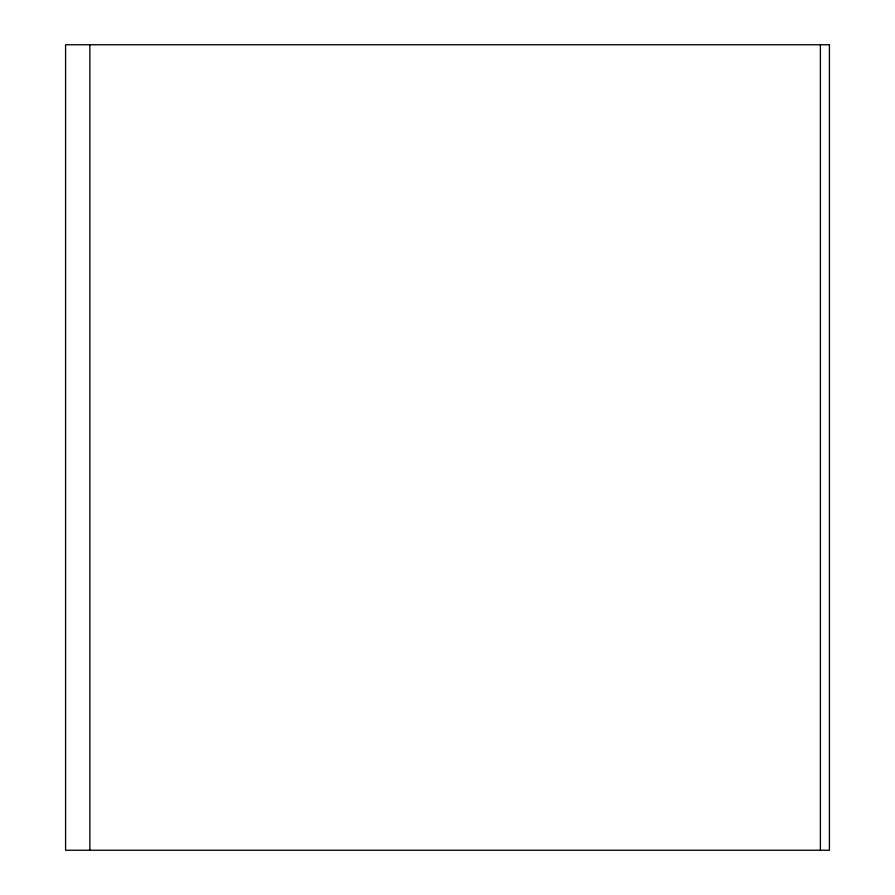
<?xml version="1.0" encoding="UTF-8"?>
<svg xmlns="http://www.w3.org/2000/svg" width="895" height="895" viewBox="0 0 895 895"><rect width="100%" height="100%" fill="white"/><g stroke="black" fill="none" stroke-linecap="round" stroke-linejoin="round"><path stroke-width="1.34" d="M820.391 44.75L820.391 850.25M89.88 44.75L89.88 850.25M829.419 44.75L65.581 44.75L65.581 850.25L829.419 850.25L829.419 44.75"/></g></svg>
